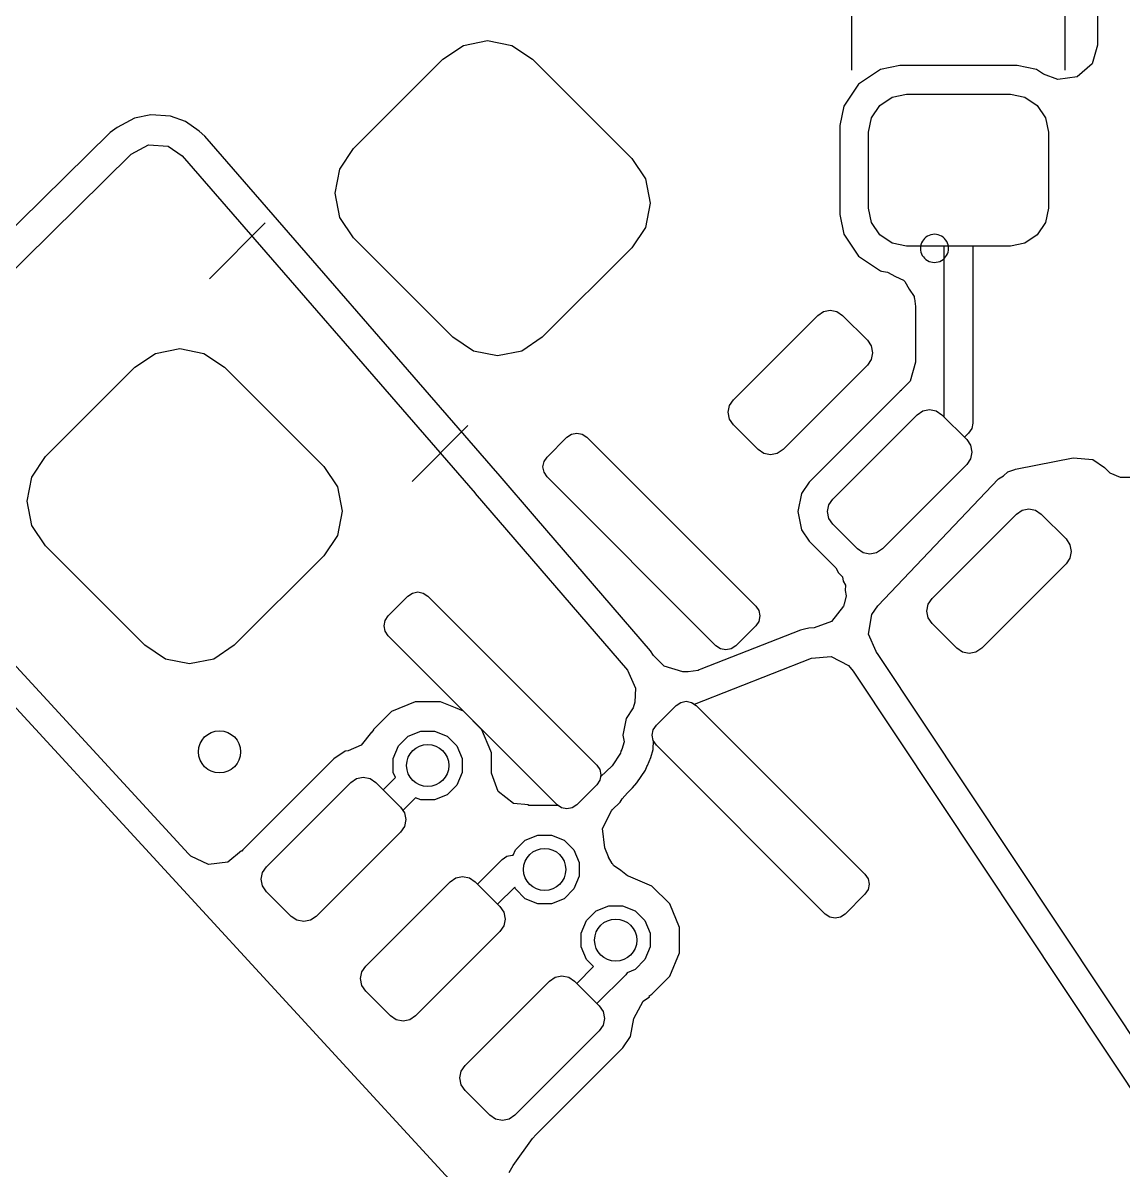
# Model space of a CAD drawing. Extents: x -28 to 34.6, y -6.7 to 48.3.
# Drawn here: x -3.925 to -0.01, y -2.567 to 1.515 of the extents above; entities that cross this region are included whole.
import ezdxf

# ---------------------------------------------------------------- set-up
doc = ezdxf.new("R2010")
doc.units = 0
doc.layers.add('BLACK', color=7, linetype='CONTINUOUS')

msp = doc.modelspace()

# ---------------------------------------------------------------- linework, layer by layer
at = {"layer": 'BLACK', "linetype": 'CONTINUOUS'}
for p, q in [((-15.515668, 11.641502), (-0.465668, -4.708498)), ((-0.1005, 3.35558), (-0.1005, 1.4364)), ((-0.975668, 1.347861), (-0.975668, 1.655143)), ((-0.215668, 1.347861), (-0.215668, 1.655143)), ((-2.430553, 1.386617), (-2.357557, 1.435391)), ((-2.430553, 1.386617), (-2.357557, 1.435391)), ((-2.357557, 1.435391), (-2.271454, 1.452518)), ((-2.357557, 1.435391), (-2.271454, 1.452518)), ((-2.271454, 1.452518), (-2.18535, 1.435391)), ((-2.271454, 1.452518), (-2.18535, 1.435391)), ((-2.18535, 1.435391), (-2.112355, 1.386617)), ((-2.18535, 1.435391), (-2.112355, 1.386617)), ((-0.1005, 1.4364), (-0.120185, 1.369361)), ((-2.748751, 1.068419), (-2.430553, 1.386617)), ((-2.748751, 1.068419), (-2.430553, 1.386617)), ((-2.112355, 1.386617), (-1.758801, 1.033063)), ((-2.112355, 1.386617), (-1.758801, 1.033063)), ((-0.87318, 1.349846), (-0.951609, 1.297442)), ((-0.804023, 1.363602), (-0.87318, 1.349846)), ((-0.804021, 1.363602), (-0.804023, 1.363602)), ((-0.387317, 1.363602), (-0.804021, 1.363602)), ((-0.387315, 1.363602), (-0.387317, 1.363602)), ((-0.318157, 1.349846), (-0.387315, 1.363602)), ((-0.293388, 1.333296), (-0.318158, 1.349846)), ((-0.318158, 1.349846), (-0.318157, 1.349846)), ((-0.120185, 1.369361), (-0.172989, 1.323606)), ((-0.242147, 1.313662), (-0.293388, 1.333296)), ((-0.172989, 1.323606), (-0.242147, 1.313662)), ((-0.951609, 1.297442), (-1.004013, 1.219013)), ((-0.876128, 1.221961), (-0.832331, 1.251226)), ((-0.876128, 1.221961), (-0.832331, 1.251226)), ((-0.876128, 1.221961), (-0.832331, 1.251226)), ((-0.832331, 1.251226), (-0.780669, 1.261502)), ((-0.832331, 1.251226), (-0.780669, 1.261502)), ((-0.832331, 1.251226), (-0.780669, 1.261502)), ((-0.780669, 1.261502), (-0.410669, 1.261502)), ((-0.780669, 1.261502), (-0.410669, 1.261502)), ((-0.780669, 1.261502), (-0.410669, 1.261502)), ((-0.410669, 1.261502), (-0.359007, 1.251226)), ((-0.410669, 1.261502), (-0.359007, 1.251226)), ((-0.410669, 1.261502), (-0.359007, 1.251226)), ((-0.359007, 1.251226), (-0.31521, 1.221961)), ((-0.359007, 1.251226), (-0.31521, 1.221961)), ((-0.359007, 1.251226), (-0.31521, 1.221961)), ((-3.469607, 1.188729), (-3.528675, 1.176373)), ((-3.469604, 1.18873), (-3.469607, 1.188729)), ((-3.399957, 1.183188), (-3.469604, 1.18873)), ((-1.004013, 1.219013), (-1.017769, 1.149857)), ((-0.905393, 1.178164), (-0.876128, 1.221961)), ((-0.905393, 1.178164), (-0.876128, 1.221961)), ((-0.905393, 1.178164), (-0.876128, 1.221961)), ((-0.31521, 1.221961), (-0.285945, 1.178164)), ((-0.31521, 1.221961), (-0.285945, 1.178164)), ((-0.31521, 1.221961), (-0.285945, 1.178164)), ((-3.590257, 1.143385), (-3.614813, 1.125309)), ((-3.52868, 1.176371), (-3.590257, 1.143386)), ((-3.590257, 1.143386), (-3.590257, 1.143385)), ((-3.528677, 1.176373), (-3.52868, 1.176371)), ((-3.528675, 1.176373), (-3.528677, 1.176373)), ((-3.347089, 1.164202), (-3.399957, 1.183188)), ((-3.347087, 1.164201), (-3.347089, 1.164202)), ((-3.297762, 1.129718), (-3.347087, 1.164201)), ((-1.017769, 1.149857), (-1.017769, 1.149854)), ((-1.017769, 1.149854), (-1.017769, 0.83315)), ((-0.915669, 1.126502), (-0.905393, 1.178164)), ((-0.915669, 1.126502), (-0.905393, 1.178164)), ((-0.915669, 1.126502), (-0.905393, 1.178164)), ((-0.285945, 1.178164), (-0.275669, 1.126502)), ((-0.285945, 1.178164), (-0.275669, 1.126502)), ((-0.285945, 1.178164), (-0.275669, 1.126502)), ((-3.614813, 1.125309), (-4.617007, 0.139024)), ((-3.278295, 1.112202), (-3.297762, 1.129718)), ((-2.235064, -0.087975), (-3.278295, 1.112202)), ((-0.915669, 0.856502), (-0.915669, 1.126502)), ((-0.915669, 0.856502), (-0.915669, 1.126502)), ((-0.915669, 0.856502), (-0.915669, 1.126502)), ((-0.275669, 1.126502), (-0.275669, 0.856502)), ((-0.275669, 1.126502), (-0.275669, 0.856502)), ((-0.275669, 1.126502), (-0.275669, 0.856502)), ((-3.539688, 1.048975), (-3.478102, 1.081966)), ((-3.478102, 1.081966), (-3.408452, 1.076424)), ((-3.408452, 1.076424), (-3.359127, 1.041941)), ((-2.797525, 0.995423), (-2.748751, 1.068419)), ((-2.797525, 0.995423), (-2.748751, 1.068419)), ((-4.55034, 0.054366), (-3.539688, 1.048975)), ((-3.359127, 1.041941), (-2.315896, -0.158236)), ((-1.758801, 1.033063), (-1.710027, 0.960068)), ((-1.758801, 1.033063), (-1.710027, 0.960068)), ((-2.814652, 0.90932), (-2.797525, 0.995423)), ((-2.814652, 0.90932), (-2.797525, 0.995423)), ((-1.710027, 0.960068), (-1.6929, 0.873964)), ((-1.710027, 0.960068), (-1.6929, 0.873964)), ((-2.797525, 0.823216), (-2.814652, 0.90932)), ((-2.797525, 0.823216), (-2.814652, 0.90932)), ((-1.6929, 0.873964), (-1.710027, 0.787861)), ((-1.6929, 0.873964), (-1.710027, 0.787861)), ((-2.748751, 0.750221), (-2.797525, 0.823216)), ((-2.748751, 0.750221), (-2.797525, 0.823216)), ((-1.017769, 0.833148), (-1.01777, 0.833148)), ((-1.01777, 0.833148), (-1.004013, 0.763992)), ((-1.017769, 0.83315), (-1.017769, 0.833148)), ((-0.905393, 0.80484), (-0.915669, 0.856502)), ((-0.905393, 0.80484), (-0.915669, 0.856502)), ((-0.905393, 0.80484), (-0.915669, 0.856502)), ((-0.275669, 0.856502), (-0.285945, 0.80484)), ((-0.275669, 0.856502), (-0.285945, 0.80484)), ((-0.275669, 0.856502), (-0.285945, 0.80484)), ((-3.261814, 0.604853), (-3.063003, 0.803664)), ((-1.710027, 0.787861), (-1.758801, 0.714865)), ((-1.710027, 0.787861), (-1.758801, 0.714865)), ((-0.876128, 0.761043), (-0.905393, 0.80484)), ((-0.876128, 0.761043), (-0.905393, 0.80484)), ((-0.876128, 0.761043), (-0.905393, 0.80484)), ((-0.285945, 0.80484), (-0.31521, 0.761043)), ((-0.285945, 0.80484), (-0.31521, 0.761043)), ((-0.285945, 0.80484), (-0.31521, 0.761043)), ((-2.395197, 0.396667), (-2.748751, 0.750221)), ((-2.395197, 0.396667), (-2.748751, 0.750221)), ((-1.004013, 0.763992), (-1.004013, 0.763991)), ((-1.004013, 0.763991), (-1.004012, 0.76399)), ((-1.004012, 0.76399), (-0.951609, 0.685562)), ((-0.832331, 0.731778), (-0.876128, 0.761043)), ((-0.832331, 0.731778), (-0.876128, 0.761043)), ((-0.832331, 0.731778), (-0.876128, 0.761043)), ((-0.31521, 0.761043), (-0.359007, 0.731778)), ((-0.31521, 0.761043), (-0.359007, 0.731778)), ((-0.31521, 0.761043), (-0.359007, 0.731778)), ((-1.758801, 0.714865), (-2.076999, 0.396667)), ((-1.758801, 0.714865), (-2.076999, 0.396667)), ((-0.780669, 0.721502), (-0.832331, 0.731778)), ((-0.780669, 0.721502), (-0.832331, 0.731778)), ((-0.780669, 0.721502), (-0.832331, 0.731778)), ((-0.646469, 0.721502), (-0.780669, 0.721502)), ((-0.410669, 0.721502), (-0.780669, 0.721502)), ((-0.410669, 0.721502), (-0.780669, 0.721502)), ((-0.646469, 0.112914), (-0.646469, 0.721502)), ((-0.410669, 0.721502), (-0.544869, 0.721502)), ((-0.544869, 0.721502), (-0.544869, 0.091501)), ((-0.359007, 0.731778), (-0.410669, 0.721502)), ((-0.359007, 0.731778), (-0.410669, 0.721502)), ((-0.359007, 0.731778), (-0.410669, 0.721502)), ((-0.951609, 0.685562), (-0.873181, 0.633159)), ((-0.873181, 0.633159), (-0.869164, 0.63236)), ((-0.869164, 0.63236), (-0.848378, 0.628225)), ((-0.848378, 0.628225), (-0.820248, 0.613511)), ((-0.820248, 0.613511), (-0.791366, 0.600321)), ((-0.791366, 0.600321), (-0.78951, 0.597433)), ((-0.78951, 0.597433), (-0.786467, 0.595841)), ((-0.786467, 0.595841), (-0.770758, 0.568254)), ((-0.770758, 0.568254), (-0.753592, 0.541543)), ((-0.753592, 0.541543), (-0.752932, 0.536949)), ((-0.752932, 0.536949), (-0.751893, 0.535125)), ((-0.751893, 0.535125), (-0.748569, 0.506608)), ((-1.076222, 0.488103), (-1.052305, 0.49286)), ((-1.076222, 0.488103), (-1.052305, 0.49286)), ((-1.052305, 0.49286), (-1.028388, 0.488103)), ((-1.052305, 0.49286), (-1.028388, 0.488103)), ((-0.748569, 0.506608), (-0.748569, 0.307762)), ((-1.39702, 0.174034), (-1.096499, 0.474555)), ((-1.39702, 0.174034), (-1.096499, 0.474555)), ((-1.096499, 0.474555), (-1.076222, 0.488103)), ((-1.096499, 0.474555), (-1.076222, 0.488103)), ((-1.028388, 0.488103), (-1.008111, 0.474555)), ((-1.028388, 0.488103), (-1.008111, 0.474555)), ((-1.008111, 0.474555), (-0.919722, 0.386166)), ((-1.008111, 0.474555), (-0.919722, 0.386166)), ((-2.322202, 0.347893), (-2.395197, 0.396667)), ((-2.322202, 0.347893), (-2.395197, 0.396667)), ((-2.076999, 0.396667), (-2.149995, 0.347893)), ((-2.076999, 0.396667), (-2.149995, 0.347893)), ((-0.919722, 0.386166), (-0.906174, 0.365889)), ((-0.919722, 0.386166), (-0.906174, 0.365889)), ((-3.526569, 0.290601), (-3.453573, 0.339375)), ((-3.526569, 0.290601), (-3.453573, 0.339375)), ((-3.453573, 0.339375), (-3.36747, 0.356502)), ((-3.453573, 0.339375), (-3.36747, 0.356502)), ((-3.36747, 0.356502), (-3.281366, 0.339375)), ((-3.36747, 0.356502), (-3.281366, 0.339375)), ((-3.281366, 0.339375), (-3.208371, 0.290601)), ((-3.281366, 0.339375), (-3.208371, 0.290601)), ((-2.236098, 0.330766), (-2.322202, 0.347893)), ((-2.236098, 0.330766), (-2.322202, 0.347893)), ((-2.149995, 0.347893), (-2.236098, 0.330766)), ((-2.149995, 0.347893), (-2.236098, 0.330766)), ((-0.906174, 0.365889), (-0.901417, 0.341972)), ((-0.906174, 0.365889), (-0.901417, 0.341972)), ((-0.901417, 0.341972), (-0.906174, 0.318055)), ((-0.901417, 0.341972), (-0.906174, 0.318055)), ((-3.844767, -0.027597), (-3.526569, 0.290601)), ((-3.844767, -0.027597), (-3.526569, 0.290601)), ((-3.208371, 0.290601), (-2.854817, -0.062953)), ((-3.208371, 0.290601), (-2.854817, -0.062953)), ((-0.919722, 0.297778), (-1.220243, -0.002743)), ((-0.919722, 0.297778), (-1.220243, -0.002743)), ((-0.906174, 0.318055), (-0.919722, 0.297778)), ((-0.906174, 0.318055), (-0.919722, 0.297778)), ((-0.748569, 0.307762), (-0.768254, 0.240723)), ((-0.80368, 0.204658), (-1.127121, -0.118784)), ((-0.803672, 0.204664), (-0.80368, 0.204658)), ((-0.803664, 0.204669), (-0.803672, 0.204664)), ((-0.803659, 0.204676), (-0.803664, 0.204669)), ((-0.798968, 0.208524), (-0.803659, 0.204676)), ((-0.768254, 0.240723), (-0.799383, 0.209029)), ((-0.799383, 0.209029), (-0.798968, 0.208524)), ((-1.410568, 0.153757), (-1.39702, 0.174034)), ((-1.410568, 0.153757), (-1.39702, 0.174034)), ((-1.415325, 0.12984), (-1.410568, 0.153757)), ((-1.415325, 0.12984), (-1.410568, 0.153757)), ((-1.410568, 0.105923), (-1.415325, 0.12984)), ((-1.410568, 0.105923), (-1.415325, 0.12984)), ((-0.742945, 0.121002), (-0.722668, 0.13455)), ((-0.742945, 0.121002), (-0.722668, 0.13455)), ((-0.742945, 0.121002), (-0.722668, 0.13455)), ((-0.722668, 0.13455), (-0.698751, 0.139307)), ((-0.722668, 0.13455), (-0.698751, 0.139307)), ((-0.722668, 0.13455), (-0.698751, 0.139307)), ((-0.698751, 0.139307), (-0.674834, 0.13455)), ((-0.698751, 0.139307), (-0.674834, 0.13455)), ((-0.698751, 0.139307), (-0.674834, 0.13455)), ((-0.674834, 0.13455), (-0.654557, 0.121002)), ((-0.674834, 0.13455), (-0.654557, 0.121002)), ((-0.674834, 0.13455), (-0.654557, 0.121002)), ((-2.540565, -0.116396), (-2.341754, 0.082415)), ((-1.39702, 0.085646), (-1.410568, 0.105923)), ((-1.39702, 0.085646), (-1.410568, 0.105923)), ((-1.308631, -0.002743), (-1.39702, 0.085646)), ((-1.308631, -0.002743), (-1.39702, 0.085646)), ((-1.043466, -0.179519), (-0.742945, 0.121002)), ((-1.043466, -0.179519), (-0.742945, 0.121002)), ((-1.043466, -0.179519), (-0.742945, 0.121002)), ((-0.654557, 0.121002), (-0.646469, 0.112914)), ((-0.654557, 0.121002), (-0.566168, 0.032613)), ((-0.654557, 0.121002), (-0.566168, 0.032613)), ((-0.544869, 0.091501), (-0.548736, 0.072061)), ((-2.059932, -0.02926), (-1.989221, 0.041451)), ((-2.059932, -0.02926), (-1.989221, 0.041451)), ((-1.989221, 0.041451), (-1.973, 0.05229)), ((-1.989221, 0.041451), (-1.973, 0.05229)), ((-1.973, 0.05229), (-1.953866, 0.056095)), ((-1.973, 0.05229), (-1.953866, 0.056095)), ((-1.953866, 0.056095), (-1.934732, 0.05229)), ((-1.953866, 0.056095), (-1.934732, 0.05229)), ((-1.934732, 0.05229), (-1.918511, 0.041451)), ((-1.934732, 0.05229), (-1.918511, 0.041451)), ((-1.918511, 0.041451), (-1.31747, -0.55959)), ((-1.918511, 0.041451), (-1.31747, -0.55959)), ((-0.559748, 0.05558), (-0.574442, 0.040887)), ((-0.574442, 0.040887), (-0.566168, 0.032613)), ((-0.548736, 0.072061), (-0.559748, 0.05558)), ((-0.566168, 0.032613), (-0.55262, 0.012336)), ((-0.566168, 0.032613), (-0.55262, 0.012336)), ((-0.566168, 0.032613), (-0.55262, 0.012336)), ((-0.55262, 0.012336), (-0.547863, -0.011581)), ((-0.55262, 0.012336), (-0.547863, -0.011581)), ((-0.55262, 0.012336), (-0.547863, -0.011581)), ((-3.893541, -0.100593), (-3.844767, -0.027597)), ((-3.893541, -0.100593), (-3.844767, -0.027597)), ((-2.070771, -0.045481), (-2.059932, -0.02926)), ((-2.070771, -0.045481), (-2.059932, -0.02926)), ((-1.288354, -0.016291), (-1.308631, -0.002743)), ((-1.288354, -0.016291), (-1.308631, -0.002743)), ((-1.264437, -0.021048), (-1.288354, -0.016291)), ((-1.264437, -0.021048), (-1.288354, -0.016291)), ((-1.24052, -0.016291), (-1.264437, -0.021048)), ((-1.24052, -0.016291), (-1.264437, -0.021048)), ((-1.220243, -0.002743), (-1.24052, -0.016291)), ((-1.220243, -0.002743), (-1.24052, -0.016291)), ((-0.55262, -0.035498), (-0.566168, -0.055775)), ((-0.55262, -0.035498), (-0.566168, -0.055775)), ((-0.55262, -0.035498), (-0.566168, -0.055775)), ((-0.547863, -0.011581), (-0.55262, -0.035498)), ((-0.547863, -0.011581), (-0.55262, -0.035498)), ((-0.547863, -0.011581), (-0.55262, -0.035498)), ((-0.386906, -0.070934), (-0.187502, -0.032026)), ((-0.187502, -0.032026), (-0.11794, -0.038507)), ((-0.11794, -0.038507), (-0.076079, -0.06605)), ((-2.854817, -0.062953), (-2.806043, -0.135948)), ((-2.854817, -0.062953), (-2.806043, -0.135948)), ((-2.074576, -0.064615), (-2.070771, -0.045481)), ((-2.074576, -0.064615), (-2.070771, -0.045481)), ((-2.070771, -0.083749), (-2.074576, -0.064615)), ((-2.070771, -0.083749), (-2.074576, -0.064615)), ((-0.566168, -0.055775), (-0.866689, -0.356296)), ((-0.566168, -0.055775), (-0.866689, -0.356296)), ((-0.566168, -0.055775), (-0.866689, -0.356296)), ((-0.420206, -0.08255), (-0.395575, -0.07396)), ((-0.395575, -0.07396), (-0.392437, -0.072147)), ((-0.392437, -0.072147), (-0.386906, -0.070934)), ((-0.076079, -0.06605), (-0.056929, -0.0852)), ((-3.910668, -0.186696), (-3.893541, -0.100593)), ((-3.910668, -0.186696), (-3.893541, -0.100593)), ((-2.234921, -0.08814), (-2.235064, -0.087975)), ((-2.234528, -0.088594), (-2.234921, -0.08814)), ((-2.234332, -0.088821), (-2.234528, -0.088594)), ((-2.234273, -0.088889), (-2.234332, -0.088821)), ((-2.097145, -0.2482), (-2.234273, -0.088889)), ((-2.059932, -0.09997), (-2.070771, -0.083749)), ((-2.059932, -0.09997), (-2.070771, -0.083749)), ((-1.458891, -0.701011), (-2.059932, -0.09997)), ((-1.458891, -0.701011), (-2.059932, -0.09997)), ((-1.127125, -0.118788), (-1.154323, -0.159492)), ((-1.127121, -0.118784), (-1.127125, -0.118788)), ((-0.882608, -0.558284), (-0.452924, -0.107115)), ((-0.452924, -0.107115), (-0.435087, -0.096803)), ((-0.435087, -0.096803), (-0.420206, -0.08255)), ((-0.056929, -0.0852), (-0.019991, -0.1005)), ((-0.019991, -0.1005), (-0.019989, -0.1005)), ((-0.019989, -0.1005), (9.407847, -0.1005)), ((-3.336333, -1.441475), (-4.514469, -0.161573)), ((-2.806043, -0.135948), (-2.788916, -0.222052)), ((-2.806043, -0.135948), (-2.788916, -0.222052)), ((-2.315896, -0.158236), (-2.315503, -0.15869)), ((-2.315503, -0.15869), (-1.773534, -0.78833)), ((-1.154323, -0.159492), (-1.167096, -0.22371)), ((-3.893541, -0.2728), (-3.910668, -0.186696)), ((-3.893541, -0.2728), (-3.910668, -0.186696)), ((-1.061771, -0.223713), (-1.057014, -0.199796)), ((-1.061771, -0.223713), (-1.057014, -0.199796)), ((-1.061771, -0.223713), (-1.057014, -0.199796)), ((-1.057014, -0.199796), (-1.043466, -0.179519)), ((-1.057014, -0.199796), (-1.043466, -0.179519)), ((-1.057014, -0.199796), (-1.043466, -0.179519)), ((-2.788916, -0.222052), (-2.806043, -0.308155)), ((-2.788916, -0.222052), (-2.806043, -0.308155)), ((-1.167096, -0.22371), (-1.167096, -0.223715)), ((-1.167096, -0.223715), (-1.154323, -0.287934)), ((-1.057014, -0.24763), (-1.061771, -0.223713)), ((-1.057014, -0.24763), (-1.061771, -0.223713)), ((-1.057014, -0.24763), (-1.061771, -0.223713)), ((-0.689913, -0.533073), (-0.389392, -0.232552)), ((-0.689913, -0.533073), (-0.389392, -0.232552)), ((-0.389392, -0.232552), (-0.369115, -0.219004)), ((-0.389392, -0.232552), (-0.369115, -0.219004)), ((-0.369115, -0.219004), (-0.345198, -0.214247)), ((-0.369115, -0.219004), (-0.345198, -0.214247)), ((-0.345198, -0.214247), (-0.321281, -0.219004)), ((-0.345198, -0.214247), (-0.321281, -0.219004)), ((-0.321281, -0.219004), (-0.301004, -0.232552)), ((-0.321281, -0.219004), (-0.301004, -0.232552)), ((-0.301004, -0.232552), (-0.212615, -0.320941)), ((-0.301004, -0.232552), (-0.212615, -0.320941)), ((-3.844767, -0.345795), (-3.893541, -0.2728)), ((-3.844767, -0.345795), (-3.893541, -0.2728)), ((-1.692363, -0.718461), (-2.097145, -0.2482)), ((-1.043466, -0.267907), (-1.057014, -0.24763)), ((-1.043466, -0.267907), (-1.057014, -0.24763)), ((-1.043466, -0.267907), (-1.057014, -0.24763)), ((-0.955077, -0.356296), (-1.043466, -0.267907)), ((-0.955077, -0.356296), (-1.043466, -0.267907)), ((-0.955077, -0.356296), (-1.043466, -0.267907)), ((-2.806043, -0.308155), (-2.854817, -0.381151)), ((-2.806043, -0.308155), (-2.854817, -0.381151)), ((-1.154323, -0.287934), (-1.154322, -0.287936)), ((-1.154322, -0.287936), (-1.154321, -0.287937)), ((-1.154321, -0.287937), (-1.127125, -0.328638)), ((-0.212615, -0.320941), (-0.199067, -0.341218)), ((-0.212615, -0.320941), (-0.199067, -0.341218)), ((-3.491213, -0.699349), (-3.844767, -0.345795)), ((-3.491213, -0.699349), (-3.844767, -0.345795)), ((-1.127125, -0.328638), (-1.031681, -0.424081)), ((-0.9348, -0.369844), (-0.955077, -0.356296)), ((-0.9348, -0.369844), (-0.955077, -0.356296)), ((-0.9348, -0.369844), (-0.955077, -0.356296)), ((-0.866689, -0.356296), (-0.886966, -0.369844)), ((-0.866689, -0.356296), (-0.886966, -0.369844)), ((-0.866689, -0.356296), (-0.886966, -0.369844)), ((-0.199067, -0.341218), (-0.19431, -0.365135)), ((-0.199067, -0.341218), (-0.19431, -0.365135)), ((-0.19431, -0.365135), (-0.199067, -0.389052)), ((-0.19431, -0.365135), (-0.199067, -0.389052)), ((-2.854817, -0.381151), (-3.173015, -0.699349)), ((-2.854817, -0.381151), (-3.173015, -0.699349)), ((-0.910883, -0.374601), (-0.9348, -0.369844)), ((-0.910883, -0.374601), (-0.9348, -0.369844)), ((-0.910883, -0.374601), (-0.9348, -0.369844)), ((-0.886966, -0.369844), (-0.910883, -0.374601)), ((-0.886966, -0.369844), (-0.910883, -0.374601)), ((-0.886966, -0.369844), (-0.910883, -0.374601)), ((-0.199067, -0.389052), (-0.212615, -0.409329)), ((-0.199067, -0.389052), (-0.212615, -0.409329)), ((-1.031681, -0.424081), (-1.022387, -0.441101)), ((-1.022387, -0.441101), (-1.009032, -0.455165)), ((-0.212615, -0.409329), (-0.513136, -0.70985)), ((-0.212615, -0.409329), (-0.513136, -0.70985)), ((-1.009032, -0.455165), (-1.005989, -0.471133)), ((-1.005989, -0.471133), (-0.998197, -0.485402)), ((-0.998197, -0.485402), (-0.999581, -0.504747)), ((-2.625617, -0.594945), (-2.554906, -0.524234)), ((-2.625617, -0.594945), (-2.554906, -0.524234)), ((-2.554906, -0.524234), (-2.538685, -0.513395)), ((-2.554906, -0.524234), (-2.538685, -0.513395)), ((-2.538685, -0.513395), (-2.519551, -0.50959)), ((-2.538685, -0.513395), (-2.519551, -0.50959)), ((-2.519551, -0.50959), (-2.500417, -0.513395)), ((-2.519551, -0.50959), (-2.500417, -0.513395)), ((-2.500417, -0.513395), (-2.484196, -0.524234)), ((-2.500417, -0.513395), (-2.484196, -0.524234)), ((-2.484196, -0.524234), (-1.883155, -1.125275)), ((-2.484196, -0.524234), (-1.883155, -1.125275)), ((-0.995949, -0.523799), (-1.003005, -0.552629)), ((-0.999581, -0.504747), (-0.995949, -0.523799)), ((-1.31747, -0.55959), (-1.306631, -0.575811)), ((-1.31747, -0.55959), (-1.306631, -0.575811)), ((-1.004935, -0.559561), (-1.048238, -0.614395)), ((-1.004339, -0.558081), (-1.004935, -0.559561)), ((-1.003181, -0.555094), (-1.004339, -0.558081)), ((-1.003005, -0.552629), (-1.003181, -0.555094)), ((-0.904612, -0.590163), (-0.882608, -0.558284)), ((-0.708218, -0.577267), (-0.703461, -0.55335)), ((-0.708218, -0.577267), (-0.703461, -0.55335)), ((-0.703461, -0.55335), (-0.689913, -0.533073)), ((-0.703461, -0.55335), (-0.689913, -0.533073)), ((-2.640261, -0.6303), (-2.636456, -0.611166)), ((-2.640261, -0.6303), (-2.636456, -0.611166)), ((-2.636456, -0.611166), (-2.625617, -0.594945)), ((-2.636456, -0.611166), (-2.625617, -0.594945)), ((-1.306631, -0.575811), (-1.302826, -0.594945)), ((-1.306631, -0.575811), (-1.302826, -0.594945)), ((-1.302826, -0.594945), (-1.306631, -0.614079)), ((-1.302826, -0.594945), (-1.306631, -0.614079)), ((-0.915862, -0.659121), (-0.904612, -0.590163)), ((-0.703461, -0.601184), (-0.708218, -0.577267)), ((-0.703461, -0.601184), (-0.708218, -0.577267)), ((-0.689913, -0.621461), (-0.703461, -0.601184)), ((-0.689913, -0.621461), (-0.703461, -0.601184)), ((-2.636456, -0.649434), (-2.640261, -0.6303)), ((-2.636456, -0.649434), (-2.640261, -0.6303)), ((-2.625617, -0.665655), (-2.636456, -0.649434)), ((-2.625617, -0.665655), (-2.636456, -0.649434)), ((-1.158089, -0.645504), (-1.512152, -0.784808)), ((-1.31747, -0.6303), (-1.388181, -0.701011)), ((-1.31747, -0.6303), (-1.388181, -0.701011)), ((-1.306631, -0.614079), (-1.31747, -0.6303)), ((-1.306631, -0.614079), (-1.31747, -0.6303)), ((-1.144166, -0.642214), (-1.158089, -0.645504)), ((-1.128415, -0.638493), (-1.144166, -0.642214)), ((-1.108908, -0.636747), (-1.128415, -0.638493)), ((-1.048238, -0.614395), (-1.108908, -0.636747)), ((-0.601524, -0.70985), (-0.689913, -0.621461)), ((-0.601524, -0.70985), (-0.689913, -0.621461)), ((-2.024576, -1.266696), (-2.625617, -0.665655)), ((-2.024576, -1.266696), (-2.625617, -0.665655)), ((-0.888683, -0.721742), (-0.915862, -0.659121)), ((-3.418218, -0.748123), (-3.491213, -0.699349)), ((-3.418218, -0.748123), (-3.491213, -0.699349)), ((-3.173015, -0.699349), (-3.246011, -0.748123)), ((-3.173015, -0.699349), (-3.246011, -0.748123)), ((-1.692362, -0.718463), (-1.692363, -0.718461)), ((-1.692361, -0.718464), (-1.692362, -0.718463)), ((-1.681099, -0.736115), (-1.692361, -0.718464)), ((-1.44267, -0.71185), (-1.458891, -0.701011)), ((-1.44267, -0.71185), (-1.458891, -0.701011)), ((-1.423536, -0.715655), (-1.44267, -0.71185)), ((-1.423536, -0.715655), (-1.44267, -0.71185)), ((-1.404402, -0.71185), (-1.423536, -0.715655)), ((-1.404402, -0.71185), (-1.423536, -0.715655)), ((-1.388181, -0.701011), (-1.404402, -0.71185)), ((-1.388181, -0.701011), (-1.404402, -0.71185)), ((-0.889002, -0.721994), (-0.888683, -0.721742)), ((-0.88805, -0.723201), (-0.889002, -0.721994)), ((-0.888045, -0.723212), (-0.88805, -0.723201)), ((-0.887956, -0.723319), (-0.888045, -0.723212)), ((-0.881029, -0.732605), (-0.887956, -0.723319)), ((0.226337, -2.398155), (-0.881029, -0.732605)), ((-0.581247, -0.723398), (-0.601524, -0.70985)), ((-0.581247, -0.723398), (-0.601524, -0.70985)), ((-0.55733, -0.728155), (-0.581247, -0.723398)), ((-0.55733, -0.728155), (-0.581247, -0.723398)), ((-0.533413, -0.723398), (-0.55733, -0.728155)), ((-0.533413, -0.723398), (-0.55733, -0.728155)), ((-0.513136, -0.70985), (-0.533413, -0.723398)), ((-0.513136, -0.70985), (-0.533413, -0.723398)), ((-3.332114, -0.76525), (-3.418218, -0.748123)), ((-3.332114, -0.76525), (-3.418218, -0.748123)), ((-3.246011, -0.748123), (-3.332114, -0.76525)), ((-3.246011, -0.748123), (-3.332114, -0.76525)), ((-1.643603, -0.773733), (-1.681099, -0.736115)), ((-1.576564, -0.793418), (-1.643603, -0.773733)), ((-1.535609, -0.909129), (-1.118871, -0.745167)), ((-1.118871, -0.745167), (-1.049282, -0.738941)), ((-1.049282, -0.738941), (-0.987371, -0.771326)), ((-0.987371, -0.771326), (-0.970216, -0.791902)), ((-1.773534, -0.78833), (-1.744719, -0.851981)), ((-1.557551, -0.793418), (-1.576564, -0.793418)), ((-1.522616, -0.788395), (-1.557551, -0.793418)), ((-1.519079, -0.786121), (-1.522616, -0.788395)), ((-1.512152, -0.784808), (-1.519079, -0.786121)), ((-0.970216, -0.791902), (0.204332, -2.558498)), ((-1.744719, -0.851981), (-1.747855, -0.901747)), ((-2.613328, -0.934523), (-2.67721, -0.998405)), ((-2.52986, -0.899949), (-2.613328, -0.934523)), ((-2.529858, -0.899949), (-2.52986, -0.899949)), ((-2.439512, -0.899949), (-2.529858, -0.899949)), ((-2.439511, -0.899949), (-2.439512, -0.899949)), ((-2.38567, -0.922251), (-2.439511, -0.899949)), ((-2.357249, -0.934023), (-2.38567, -0.922251)), ((-2.29166, -0.999612), (-2.357249, -0.934023)), ((-1.75381, -0.922251), (-1.778943, -0.959863)), ((-1.753286, -0.921726), (-1.75381, -0.922251)), ((-1.747855, -0.901747), (-1.753286, -0.921726)), ((-1.671023, -0.983854), (-1.600312, -0.913143)), ((-1.671023, -0.983854), (-1.600312, -0.913143)), ((-1.671023, -0.983854), (-1.600312, -0.913143)), ((-1.600312, -0.913143), (-1.584091, -0.902304)), ((-1.600312, -0.913143), (-1.584091, -0.902304)), ((-1.600312, -0.913143), (-1.584091, -0.902304)), ((-1.584091, -0.902304), (-1.564957, -0.898499)), ((-1.584091, -0.902304), (-1.564957, -0.898499)), ((-1.584091, -0.902304), (-1.564957, -0.898499)), ((-1.564957, -0.898499), (-1.545823, -0.902304)), ((-1.564957, -0.898499), (-1.545823, -0.902304)), ((-1.564957, -0.898499), (-1.545823, -0.902304)), ((-1.545823, -0.902304), (-1.535609, -0.909129)), ((-1.545823, -0.902304), (-1.529602, -0.913143)), ((-1.545823, -0.902304), (-1.529602, -0.913143)), ((-1.529602, -0.913143), (-0.928561, -1.514184)), ((-1.529602, -0.913143), (-0.928561, -1.514184)), ((-1.778943, -0.959863), (-1.790748, -1.019209)), ((-2.68446, -1.008252), (-2.721782, -1.054559)), ((-2.683996, -1.008562), (-2.68446, -1.008252)), ((-2.680536, -1.003383), (-2.683996, -1.008562)), ((-2.677937, -1.000159), (-2.680536, -1.003383)), ((-2.677212, -0.998408), (-2.677937, -1.000159)), ((-2.67721, -0.998405), (-2.677212, -0.998408)), ((-2.554131, -1.023115), (-2.509071, -1.004451)), ((-2.509071, -1.004451), (-2.460299, -1.004451)), ((-2.460299, -1.004451), (-2.415239, -1.023115)), ((-2.25978, -1.076577), (-2.29166, -0.999612)), ((-1.790748, -1.019209), (-1.786114, -1.042506)), ((-1.685667, -1.019209), (-1.681862, -1.000075)), ((-1.685667, -1.019209), (-1.681862, -1.000075)), ((-1.685667, -1.019209), (-1.681862, -1.000075)), ((-1.681862, -1.038343), (-1.685667, -1.019209)), ((-1.681862, -1.038343), (-1.685667, -1.019209)), ((-1.681862, -1.038343), (-1.685667, -1.019209)), ((-1.681862, -1.000075), (-1.671023, -0.983854)), ((-1.681862, -1.000075), (-1.671023, -0.983854)), ((-1.681862, -1.000075), (-1.671023, -0.983854)), ((-2.721782, -1.054559), (-2.768299, -1.074314)), ((-2.607283, -1.102663), (-2.588619, -1.057603)), ((-2.588619, -1.057603), (-2.554131, -1.023115)), ((-2.415239, -1.023115), (-2.380751, -1.057603)), ((-2.380751, -1.057603), (-2.362087, -1.102663)), ((-1.786114, -1.042506), (-1.793759, -1.070635)), ((-1.682763, -1.070595), (-1.681661, -1.038644)), ((-1.681661, -1.038644), (-1.681862, -1.038343)), ((-1.671023, -1.054564), (-1.681862, -1.038343)), ((-1.671023, -1.054564), (-1.681862, -1.038343)), ((-1.069982, -1.655605), (-1.671023, -1.054564)), ((-1.069982, -1.655605), (-1.671023, -1.054564)), ((-2.778228, -1.076289), (-2.818933, -1.103488)), ((-2.778227, -1.076288), (-2.778228, -1.076289)), ((-2.768299, -1.074314), (-2.778227, -1.076288)), ((-2.257586, -1.081874), (-2.25978, -1.076577)), ((-2.257585, -1.081877), (-2.257586, -1.081874)), ((-2.257585, -1.147399), (-2.257585, -1.081877)), ((-1.798033, -1.083524), (-1.82881, -1.128762)), ((-1.797411, -1.076577), (-1.798033, -1.083524)), ((-1.793759, -1.070635), (-1.797411, -1.076577)), ((-1.702515, -1.126714), (-1.690408, -1.098724)), ((-1.690408, -1.098724), (-1.682763, -1.070595)), ((-2.818935, -1.10349), (-3.142376, -1.426932)), ((-2.818933, -1.103488), (-2.818935, -1.10349)), ((-2.607283, -1.151435), (-2.607283, -1.102663)), ((-2.362087, -1.102663), (-2.362087, -1.151435)), ((-1.883155, -1.125275), (-1.872316, -1.141496)), ((-1.883155, -1.125275), (-1.872316, -1.141496)), ((-1.872316, -1.141496), (-1.868511, -1.16063)), ((-1.872316, -1.141496), (-1.868511, -1.16063)), ((-1.82881, -1.128762), (-1.869778, -1.166998)), ((-1.709483, -1.143768), (-1.704598, -1.130102)), ((-1.704598, -1.130102), (-1.702515, -1.126714)), ((-2.7582, -1.187146), (-2.737923, -1.173598)), ((-2.7582, -1.187146), (-2.737923, -1.173598)), ((-2.7582, -1.187146), (-2.737923, -1.173598)), ((-2.737923, -1.173598), (-2.714006, -1.168841)), ((-2.737923, -1.173598), (-2.714006, -1.168841)), ((-2.737923, -1.173598), (-2.714006, -1.168841)), ((-2.714006, -1.168841), (-2.690089, -1.173598)), ((-2.714006, -1.168841), (-2.690089, -1.173598)), ((-2.714006, -1.168841), (-2.690089, -1.173598)), ((-2.690089, -1.173598), (-2.669812, -1.187146)), ((-2.690089, -1.173598), (-2.669812, -1.187146)), ((-2.690089, -1.173598), (-2.669812, -1.187146)), ((-2.643218, -1.21374), (-2.59956, -1.170081)), ((-2.59956, -1.170081), (-2.607283, -1.151435)), ((-2.362087, -1.151435), (-2.380751, -1.196495)), ((-2.257407, -1.154034), (-2.257585, -1.147399)), ((-2.234164, -1.219924), (-2.257407, -1.154034)), ((-1.872316, -1.179764), (-1.883155, -1.195985)), ((-1.872316, -1.179764), (-1.883155, -1.195985)), ((-1.872316, -1.179764), (-1.883155, -1.195985)), ((-1.868511, -1.16063), (-1.872316, -1.179764)), ((-1.868511, -1.16063), (-1.872316, -1.179764)), ((-1.869778, -1.166998), (-1.872316, -1.179764)), ((-1.74026, -1.189006), (-1.709483, -1.143768)), ((-3.058721, -1.487667), (-2.7582, -1.187146)), ((-3.058721, -1.487667), (-2.7582, -1.187146)), ((-3.058721, -1.487667), (-2.7582, -1.187146)), ((-2.669812, -1.187146), (-2.643218, -1.21374)), ((-2.669812, -1.187146), (-2.581423, -1.275535)), ((-2.669812, -1.187146), (-2.581423, -1.275535)), ((-2.380751, -1.196495), (-2.415239, -1.230983)), ((-2.178987, -1.262788), (-2.234164, -1.219924)), ((-1.883155, -1.195985), (-1.953866, -1.266696)), ((-1.883155, -1.195985), (-1.953866, -1.266696)), ((-1.883155, -1.195985), (-1.953866, -1.266696)), ((-1.792602, -1.245964), (-1.77411, -1.224209)), ((-1.77411, -1.224209), (-1.755733, -1.207058)), ((-1.755733, -1.207058), (-1.74026, -1.189006)), ((-2.527718, -1.241923), (-2.573375, -1.28758)), ((-2.509071, -1.249647), (-2.527718, -1.241923)), ((-2.460299, -1.249647), (-2.509071, -1.249647)), ((-2.415239, -1.230983), (-2.460299, -1.249647)), ((-2.125988, -1.267531), (-2.178987, -1.262788)), ((-1.827772, -1.284992), (-1.800368, -1.257588)), ((-1.800368, -1.257588), (-1.792602, -1.245964)), ((-2.581423, -1.275535), (-2.567875, -1.295812)), ((-2.581423, -1.275535), (-2.567875, -1.295812)), ((-2.573375, -1.28758), (-2.567875, -1.295812)), ((-2.567875, -1.295812), (-2.563118, -1.319729)), ((-2.567875, -1.295812), (-2.563118, -1.319729)), ((-2.567875, -1.295812), (-2.563118, -1.319729)), ((-2.125988, -1.269888), (-2.125988, -1.267531)), ((-2.028891, -1.269888), (-2.125988, -1.269888)), ((-2.02088, -1.269165), (-2.028891, -1.269888)), ((-2.008355, -1.277535), (-2.024576, -1.266696)), ((-2.008355, -1.277535), (-2.024576, -1.266696)), ((-2.008355, -1.277535), (-2.02088, -1.269165)), ((-1.989221, -1.28134), (-2.008355, -1.277535)), ((-1.989221, -1.28134), (-2.008355, -1.277535)), ((-1.989221, -1.28134), (-2.008355, -1.277535)), ((-1.970087, -1.277535), (-1.989221, -1.28134)), ((-1.970087, -1.277535), (-1.989221, -1.28134)), ((-1.970087, -1.277535), (-1.989221, -1.28134)), ((-1.953866, -1.266696), (-1.970087, -1.277535)), ((-1.953866, -1.266696), (-1.970087, -1.277535)), ((-1.953866, -1.266696), (-1.970087, -1.277535)), ((-1.862103, -1.350636), (-1.830827, -1.288158)), ((-1.830827, -1.288158), (-1.827772, -1.284992)), ((-2.567875, -1.343646), (-2.581423, -1.363923)), ((-2.567875, -1.343646), (-2.581423, -1.363923)), ((-2.567875, -1.343646), (-2.581423, -1.363923)), ((-2.563118, -1.319729), (-2.567875, -1.343646)), ((-2.563118, -1.319729), (-2.567875, -1.343646)), ((-2.563118, -1.319729), (-2.567875, -1.343646)), ((-2.581423, -1.363923), (-2.881944, -1.664444)), ((-2.581423, -1.363923), (-2.881944, -1.664444)), ((-2.581423, -1.363923), (-2.881944, -1.664444)), ((-2.138048, -1.393054), (-2.092988, -1.37439)), ((-2.092988, -1.37439), (-2.044216, -1.37439)), ((-2.044216, -1.37439), (-1.999156, -1.393054)), ((-1.854636, -1.420106), (-1.862103, -1.350636)), ((-3.142376, -1.426932), (-3.146244, -1.431646)), ((-2.180259, -1.446188), (-2.172536, -1.427542)), ((-2.172536, -1.427542), (-2.138048, -1.393054)), ((-1.999156, -1.393054), (-1.964668, -1.427542)), ((-1.964668, -1.427542), (-1.946004, -1.472602)), ((-1.841502, -1.451815), (-1.854636, -1.420106)), ((-3.327988, -1.449721), (-3.336333, -1.441475)), ((-3.264966, -1.479887), (-3.327988, -1.449721)), ((-3.147283, -1.430793), (-3.19564, -1.471192)), ((-3.146244, -1.431646), (-3.147283, -1.430793)), ((-2.307986, -1.548973), (-2.220079, -1.461067)), ((-2.220079, -1.461067), (-2.203598, -1.450055)), ((-2.203598, -1.450055), (-2.184158, -1.446188)), ((-2.184158, -1.446188), (-2.180259, -1.446188)), ((-1.841502, -1.451816), (-1.841502, -1.451815)), ((-1.841074, -1.45285), (-1.841502, -1.451816)), ((-1.828368, -1.47612), (-1.841074, -1.45285)), ((-3.19564, -1.471192), (-3.264966, -1.479887)), ((-3.077026, -1.531861), (-3.072269, -1.507944)), ((-3.077026, -1.531861), (-3.072269, -1.507944)), ((-3.077026, -1.531861), (-3.072269, -1.507944)), ((-3.072269, -1.507944), (-3.058721, -1.487667)), ((-3.072269, -1.507944), (-3.058721, -1.487667)), ((-3.072269, -1.507944), (-3.058721, -1.487667)), ((-1.946004, -1.472602), (-1.946004, -1.521374)), ((-1.826262, -1.477817), (-1.828368, -1.47612)), ((-1.823066, -1.483204), (-1.826262, -1.477817)), ((-1.797858, -1.500706), (-1.823066, -1.483204)), ((-1.773965, -1.519961), (-1.797858, -1.500706)), ((-3.072269, -1.555778), (-3.077026, -1.531861)), ((-3.072269, -1.555778), (-3.077026, -1.531861)), ((-3.072269, -1.555778), (-3.077026, -1.531861)), ((-2.705168, -1.841221), (-2.404647, -1.5407)), ((-2.705168, -1.841221), (-2.404647, -1.5407)), ((-2.705168, -1.841221), (-2.404647, -1.5407)), ((-2.404647, -1.5407), (-2.38437, -1.527152)), ((-2.404647, -1.5407), (-2.38437, -1.527152)), ((-2.404647, -1.5407), (-2.38437, -1.527152)), ((-2.38437, -1.527152), (-2.360453, -1.522395)), ((-2.38437, -1.527152), (-2.360453, -1.522395)), ((-2.38437, -1.527152), (-2.360453, -1.522395)), ((-2.360453, -1.522395), (-2.336536, -1.527152)), ((-2.360453, -1.522395), (-2.336536, -1.527152)), ((-2.360453, -1.522395), (-2.336536, -1.527152)), ((-2.336536, -1.527152), (-2.316259, -1.5407)), ((-2.336536, -1.527152), (-2.316259, -1.5407)), ((-2.336536, -1.527152), (-2.316259, -1.5407)), ((-2.316259, -1.5407), (-2.307986, -1.548973)), ((-2.316259, -1.5407), (-2.22787, -1.629089)), ((-2.316259, -1.5407), (-2.22787, -1.629089)), ((-1.946004, -1.521374), (-1.964668, -1.566434)), ((-1.770496, -1.521398), (-1.773965, -1.519961)), ((-1.770495, -1.521398), (-1.770496, -1.521398)), ((-1.687026, -1.555972), (-1.770495, -1.521398)), ((-0.928561, -1.514184), (-0.917722, -1.530405)), ((-0.928561, -1.514184), (-0.917722, -1.530405)), ((-0.917722, -1.530405), (-0.913917, -1.549539)), ((-0.917722, -1.530405), (-0.913917, -1.549539)), ((-0.913917, -1.549539), (-0.917722, -1.568673)), ((-0.913917, -1.549539), (-0.917722, -1.568673)), ((-3.058721, -1.576055), (-3.072269, -1.555778)), ((-3.058721, -1.576055), (-3.072269, -1.555778)), ((-3.058721, -1.576055), (-3.072269, -1.555778)), ((-2.970332, -1.664444), (-3.058721, -1.576055)), ((-2.970332, -1.664444), (-3.058721, -1.576055)), ((-2.970332, -1.664444), (-3.058721, -1.576055)), ((-2.175239, -1.55991), (-2.236144, -1.620815)), ((-2.172536, -1.566434), (-2.175239, -1.55991)), ((-2.138048, -1.600922), (-2.172536, -1.566434)), ((-1.964668, -1.566434), (-1.999156, -1.600922)), ((-1.623142, -1.619856), (-1.687026, -1.555972)), ((-0.928561, -1.584894), (-0.999272, -1.655605)), ((-0.928561, -1.584894), (-0.999272, -1.655605)), ((-0.917722, -1.568673), (-0.928561, -1.584894)), ((-0.917722, -1.568673), (-0.928561, -1.584894)), ((-2.236144, -1.620815), (-2.22787, -1.629089)), ((-2.22787, -1.629089), (-2.214322, -1.649366)), ((-2.22787, -1.629089), (-2.214322, -1.649366)), ((-2.22787, -1.629089), (-2.214322, -1.649366)), ((-2.092988, -1.619586), (-2.138048, -1.600922)), ((-2.044216, -1.619586), (-2.092988, -1.619586)), ((-1.999156, -1.600922), (-2.044216, -1.619586)), ((-1.885114, -1.644564), (-1.840054, -1.6259)), ((-1.840054, -1.6259), (-1.791282, -1.6259)), ((-1.791282, -1.6259), (-1.746222, -1.644564)), ((-1.588568, -1.703325), (-1.623142, -1.619856)), ((-2.950055, -1.677992), (-2.970332, -1.664444)), ((-2.950055, -1.677992), (-2.970332, -1.664444)), ((-2.950055, -1.677992), (-2.970332, -1.664444)), ((-2.881944, -1.664444), (-2.902221, -1.677992)), ((-2.881944, -1.664444), (-2.902221, -1.677992)), ((-2.881944, -1.664444), (-2.902221, -1.677992)), ((-2.214322, -1.649366), (-2.209565, -1.673283)), ((-2.214322, -1.649366), (-2.209565, -1.673283)), ((-2.214322, -1.649366), (-2.209565, -1.673283)), ((-2.209565, -1.673283), (-2.214322, -1.6972)), ((-2.209565, -1.673283), (-2.214322, -1.6972)), ((-2.209565, -1.673283), (-2.214322, -1.6972)), ((-1.919602, -1.679052), (-1.885114, -1.644564)), ((-1.746222, -1.644564), (-1.711734, -1.679052)), ((-1.053761, -1.666444), (-1.069982, -1.655605)), ((-1.053761, -1.666444), (-1.069982, -1.655605)), ((-1.034627, -1.670249), (-1.053761, -1.666444)), ((-1.034627, -1.670249), (-1.053761, -1.666444)), ((-1.015493, -1.666444), (-1.034627, -1.670249)), ((-1.015493, -1.666444), (-1.034627, -1.670249)), ((-0.999272, -1.655605), (-1.015493, -1.666444)), ((-0.999272, -1.655605), (-1.015493, -1.666444)), ((-2.926138, -1.682749), (-2.950055, -1.677992)), ((-2.926138, -1.682749), (-2.950055, -1.677992)), ((-2.926138, -1.682749), (-2.950055, -1.677992)), ((-2.902221, -1.677992), (-2.926138, -1.682749)), ((-2.902221, -1.677992), (-2.926138, -1.682749)), ((-2.902221, -1.677992), (-2.926138, -1.682749)), ((-2.214322, -1.6972), (-2.22787, -1.717477)), ((-2.214322, -1.6972), (-2.22787, -1.717477)), ((-2.214322, -1.6972), (-2.22787, -1.717477)), ((-1.938266, -1.724112), (-1.919602, -1.679052)), ((-1.711734, -1.679052), (-1.69307, -1.724112)), ((-1.588568, -1.793671), (-1.588568, -1.703325)), ((-2.22787, -1.717477), (-2.528391, -2.017998)), ((-2.22787, -1.717477), (-2.528391, -2.017998)), ((-2.22787, -1.717477), (-2.528391, -2.017998)), ((-1.938266, -1.772884), (-1.938266, -1.724112)), ((-1.69307, -1.724112), (-1.69307, -1.772884)), ((-1.919602, -1.817944), (-1.938266, -1.772884)), ((-1.69307, -1.772884), (-1.711734, -1.817944)), ((-1.623142, -1.87714), (-1.588568, -1.793671)), ((-1.894726, -1.84282), (-1.919602, -1.817944)), ((-1.711734, -1.817944), (-1.746222, -1.852432)), ((-2.723473, -1.885415), (-2.718716, -1.861498)), ((-2.723473, -1.885415), (-2.718716, -1.861498)), ((-2.723473, -1.885415), (-2.718716, -1.861498)), ((-2.718716, -1.861498), (-2.705168, -1.841221)), ((-2.718716, -1.861498), (-2.705168, -1.841221)), ((-2.718716, -1.861498), (-2.705168, -1.841221)), ((-2.030816, -1.880705), (-2.006899, -1.875948)), ((-2.030816, -1.880705), (-2.006899, -1.875948)), ((-2.030816, -1.880705), (-2.006899, -1.875948)), ((-2.006899, -1.875948), (-1.982982, -1.880705)), ((-2.006899, -1.875948), (-1.982982, -1.880705)), ((-2.006899, -1.875948), (-1.982982, -1.880705)), ((-1.954432, -1.902526), (-1.894726, -1.84282)), ((-1.779747, -1.871526), (-1.88259, -1.974368)), ((-1.774936, -1.864325), (-1.779747, -1.871526)), ((-1.746222, -1.852432), (-1.774936, -1.864325)), ((-1.687026, -1.941024), (-1.623142, -1.87714)), ((-2.718716, -1.909332), (-2.723473, -1.885415)), ((-2.718716, -1.909332), (-2.723473, -1.885415)), ((-2.718716, -1.909332), (-2.723473, -1.885415)), ((-2.705168, -1.929609), (-2.718716, -1.909332)), ((-2.705168, -1.929609), (-2.718716, -1.909332)), ((-2.705168, -1.929609), (-2.718716, -1.909332)), ((-2.351614, -2.194774), (-2.051093, -1.894253)), ((-2.351614, -2.194774), (-2.051093, -1.894253)), ((-2.351614, -2.194774), (-2.051093, -1.894253)), ((-2.051093, -1.894253), (-2.030816, -1.880705)), ((-2.051093, -1.894253), (-2.030816, -1.880705)), ((-2.051093, -1.894253), (-2.030816, -1.880705)), ((-1.982982, -1.880705), (-1.962705, -1.894253)), ((-1.982982, -1.880705), (-1.962705, -1.894253)), ((-1.982982, -1.880705), (-1.962705, -1.894253)), ((-1.962705, -1.894253), (-1.954432, -1.902526)), ((-1.962705, -1.894253), (-1.874316, -1.982642)), ((-1.962705, -1.894253), (-1.874316, -1.982642)), ((-2.616779, -2.017998), (-2.705168, -1.929609)), ((-2.616779, -2.017998), (-2.705168, -1.929609)), ((-2.616779, -2.017998), (-2.705168, -1.929609)), ((-1.718347, -1.965151), (-1.695834, -1.94983)), ((-1.697183, -1.94781), (-1.687033, -1.941026)), ((-1.695834, -1.94983), (-1.697183, -1.94781)), ((-1.687033, -1.941026), (-1.687026, -1.941024)), ((-1.88259, -1.974368), (-1.874316, -1.982642)), ((-1.874316, -1.982642), (-1.860768, -2.002919)), ((-1.874316, -1.982642), (-1.860768, -2.002919)), ((-1.874316, -1.982642), (-1.860768, -2.002919)), ((-1.750731, -2.027058), (-1.718347, -1.965151)), ((-2.596502, -2.031546), (-2.616779, -2.017998)), ((-2.596502, -2.031546), (-2.616779, -2.017998)), ((-2.596502, -2.031546), (-2.616779, -2.017998)), ((-2.572585, -2.036303), (-2.596502, -2.031546)), ((-2.572585, -2.036303), (-2.596502, -2.031546)), ((-2.572585, -2.036303), (-2.596502, -2.031546)), ((-2.548668, -2.031546), (-2.572585, -2.036303)), ((-2.548668, -2.031546), (-2.572585, -2.036303)), ((-2.548668, -2.031546), (-2.572585, -2.036303)), ((-2.528391, -2.017998), (-2.548668, -2.031546)), ((-2.528391, -2.017998), (-2.548668, -2.031546)), ((-2.528391, -2.017998), (-2.548668, -2.031546)), ((-1.860768, -2.002919), (-1.856011, -2.026836)), ((-1.860768, -2.002919), (-1.856011, -2.026836)), ((-1.860768, -2.002919), (-1.856011, -2.026836)), ((-1.856011, -2.026836), (-1.860768, -2.050753)), ((-1.856011, -2.026836), (-1.860768, -2.050753)), ((-1.856011, -2.026836), (-1.860768, -2.050753)), ((-1.763461, -2.09106), (-1.750731, -2.027058)), ((-1.874316, -2.07103), (-2.174837, -2.371551)), ((-1.874316, -2.07103), (-2.174837, -2.371551)), ((-1.874316, -2.07103), (-2.174837, -2.371551)), ((-1.860768, -2.050753), (-1.874316, -2.07103)), ((-1.860768, -2.050753), (-1.874316, -2.07103)), ((-1.860768, -2.050753), (-1.874316, -2.07103)), ((-1.790658, -2.131761), (-1.763461, -2.09106)), ((-2.098691, -2.439794), (-1.790658, -2.131761)), ((-2.365162, -2.215051), (-2.351614, -2.194774)), ((-2.365162, -2.215051), (-2.351614, -2.194774)), ((-2.365162, -2.215051), (-2.351614, -2.194774)), ((-2.369919, -2.238968), (-2.365162, -2.215051)), ((-2.369919, -2.238968), (-2.365162, -2.215051)), ((-2.369919, -2.238968), (-2.365162, -2.215051)), ((-2.365162, -2.262885), (-2.369919, -2.238968)), ((-2.365162, -2.262885), (-2.369919, -2.238968)), ((-2.365162, -2.262885), (-2.369919, -2.238968)), ((-2.351614, -2.283162), (-2.365162, -2.262885)), ((-2.351614, -2.283162), (-2.365162, -2.262885)), ((-2.351614, -2.283162), (-2.365162, -2.262885)), ((-2.263225, -2.371551), (-2.351614, -2.283162)), ((-2.263225, -2.371551), (-2.351614, -2.283162)), ((-2.263225, -2.371551), (-2.351614, -2.283162)), ((-2.242948, -2.385099), (-2.263225, -2.371551)), ((-2.242948, -2.385099), (-2.263225, -2.371551)), ((-2.242948, -2.385099), (-2.263225, -2.371551)), ((-2.219031, -2.389856), (-2.242948, -2.385099)), ((-2.219031, -2.389856), (-2.242948, -2.385099)), ((-2.219031, -2.389856), (-2.242948, -2.385099)), ((-2.195114, -2.385099), (-2.219031, -2.389856)), ((-2.195114, -2.385099), (-2.219031, -2.389856)), ((-2.195114, -2.385099), (-2.219031, -2.389856)), ((-2.174837, -2.371551), (-2.195114, -2.385099)), ((-2.174837, -2.371551), (-2.195114, -2.385099)), ((-2.174837, -2.371551), (-2.195114, -2.385099)), ((-2.111329, -2.454595), (-2.098691, -2.439794)), ((-2.180646, -2.55007), (-2.111329, -2.454595)), ((-2.194587, -2.57481), (-2.180646, -2.55007))]:
    msp.add_line(p, q, dxfattribs=at)
at = {"layer": 'BLACK'}
for centre in [(-3.225668, -1.078498), (-2.484685, -1.127049), (-2.068602, -1.496988), (-1.815668, -1.748498)]:
    msp.add_circle(centre, 0.075, dxfattribs=at)
for centre, start, end in [((-0.681075, 0.713204), -315.001621, -134.998379), ((-0.681073, 0.713202), -135.001621, 45.001621)]:
    msp.add_arc(centre, 0.05, start, end, dxfattribs=at)

doc.saveas('drawing.dxf')
